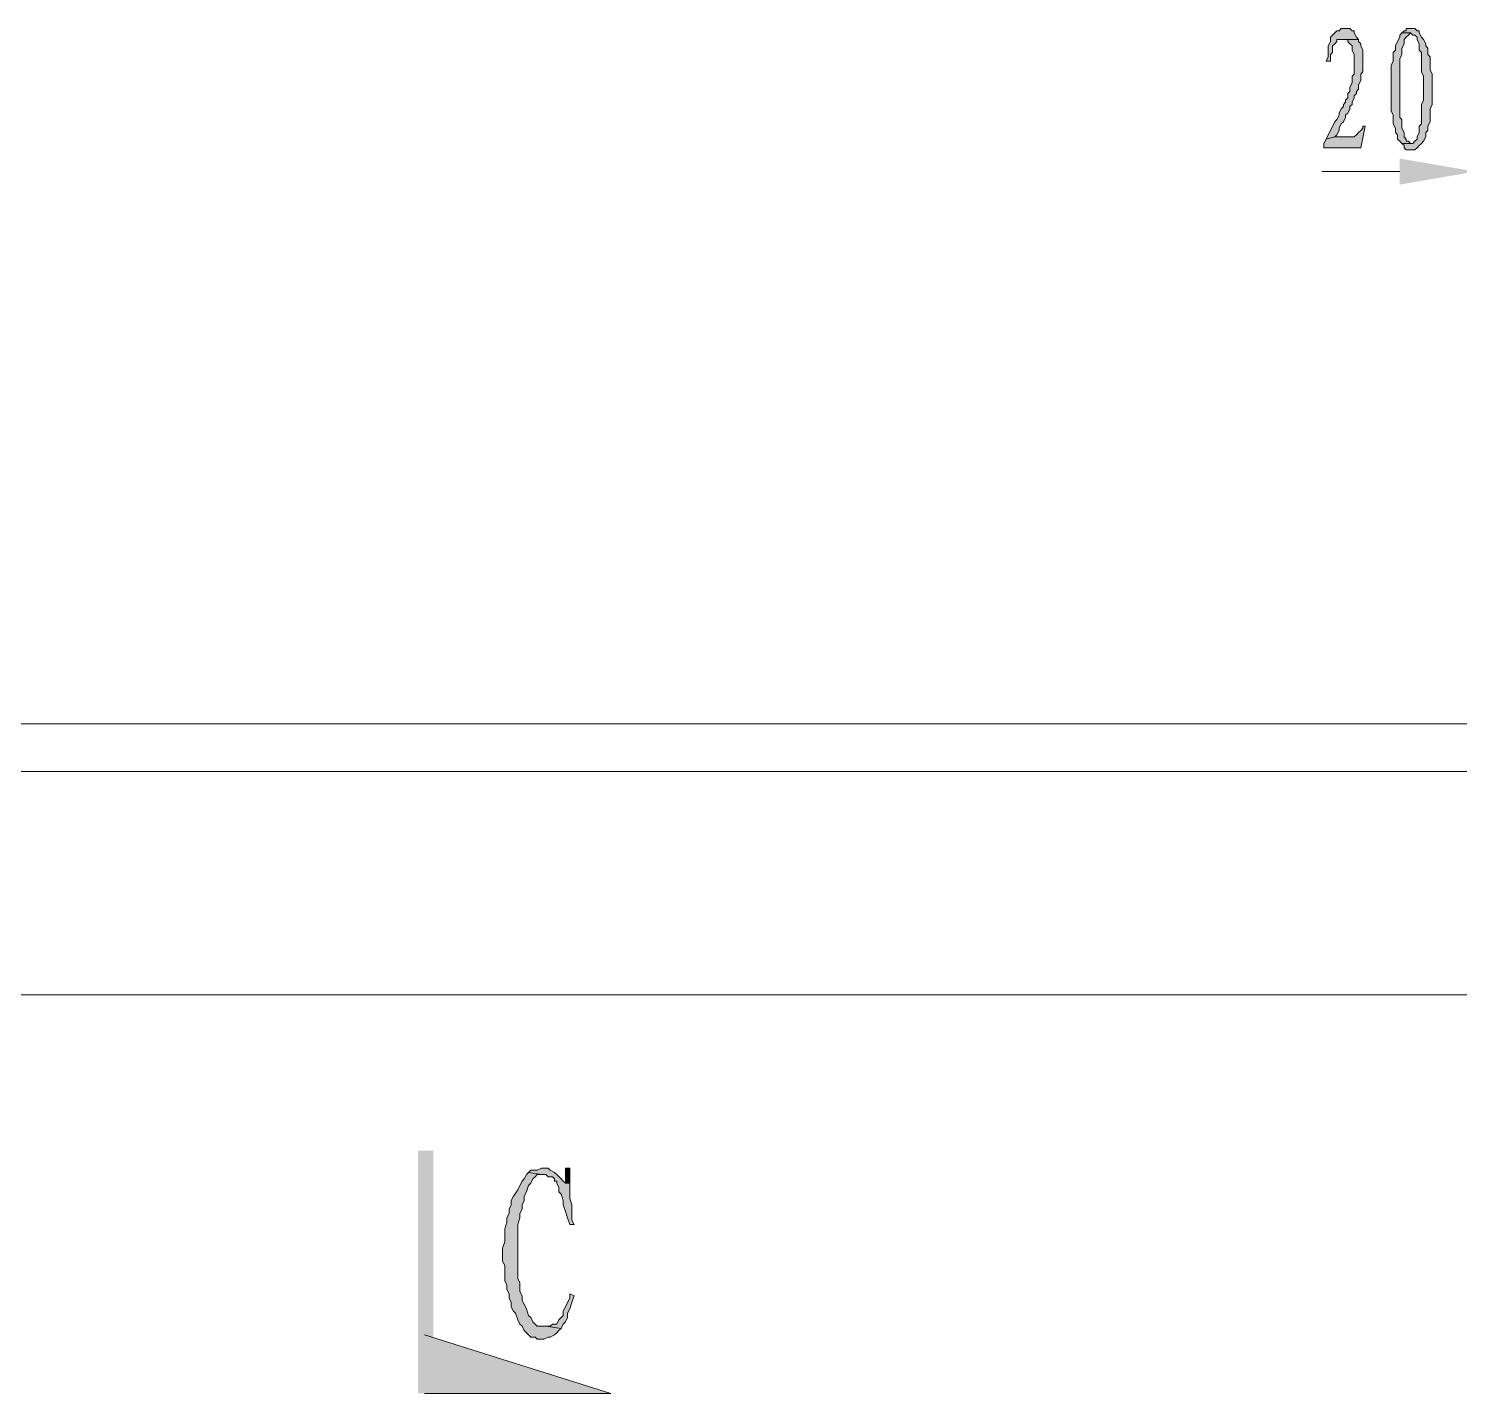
# Model space of a CAD drawing. Header units: millimetres. Extents: x 24 to 410, y 10 to 282.
# Drawn here: x 51.91 to 79.86, y 141.05 to 167.72 of the extents above; entities that cross this region are included whole.
import ezdxf

# ---------------------------------------------------------------- set-up
doc = ezdxf.new("R2010")
doc.units = ezdxf.units.MM

msp = doc.modelspace()

# ---------------------------------------------------------------- hatches: boundary and pattern name
h = msp.add_hatch(color=7)
h.dxf.hatch_style = 2
h.paths.add_polyline_path([(77.639333, 167.724667), (77.554667, 167.724667), (77.512333, 167.682333), (77.47, 167.682333), (77.427667, 167.64), (77.385333, 167.597667), (77.343, 167.555333), (77.343, 167.470667), (77.300667, 167.386), (77.300667, 167.174333), (77.258333, 167.089667), (77.343, 167.089667), (77.343, 167.132), (77.343, 167.216667), (77.385333, 167.259), (77.385333, 167.386), (77.427667, 167.428333), (77.47, 167.470667), (77.47, 167.513), (77.554667, 167.513), (77.597, 167.513), (77.893333, 167.513), (77.851, 167.555333), (77.808667, 167.64), (77.808667, 167.682333), (77.766333, 167.682333), (77.724, 167.724667)])
h = msp.add_hatch(color=7)
h.dxf.hatch_style = 2
h.paths.add_polyline_path([(78.909333, 167.724667), (78.824667, 167.724667), (78.824667, 167.682333), (78.782333, 167.682333), (78.74, 167.64), (78.909333, 167.64), (78.951667, 167.597667), (78.994, 167.597667), (79.036333, 167.555333), (79.036333, 167.513), (79.078667, 167.428333), (79.078667, 167.301333), (79.121, 167.259), (79.121, 166.878), (79.163333, 166.793333), (79.163333, 166.539333), (79.163333, 166.497), (79.163333, 166.327667), (79.121, 166.243), (79.121, 165.862), (79.078667, 165.819667), (79.078667, 165.692667), (79.036333, 165.608), (79.036333, 165.565667), (78.994, 165.523333), (78.951667, 165.481), (78.74, 165.481), (78.782333, 165.438667), (78.782333, 165.396333), (78.824667, 165.354), (78.994, 165.354), (79.036333, 165.396333), (79.078667, 165.438667), (79.121, 165.481), (79.163333, 165.523333), (79.205667, 165.608), (79.205667, 165.692667), (79.248, 165.735), (79.248, 165.819667), (79.290333, 165.904333), (79.290333, 166.158333), (79.332667, 166.243), (79.332667, 166.835667), (79.290333, 166.920333), (79.290333, 167.174333), (79.248, 167.216667), (79.248, 167.343667), (79.205667, 167.386), (79.205667, 167.428333), (79.163333, 167.513), (79.121, 167.555333), (79.078667, 167.64), (79.078667, 167.682333), (79.036333, 167.682333), (78.994, 167.724667)])
h = msp.add_hatch(color=7)
h.dxf.hatch_style = 2
h.paths.add_polyline_path([(77.893333, 167.513), (77.597, 167.513), (77.681667, 167.513), (77.681667, 167.470667), (77.724, 167.428333), (77.766333, 167.386), (77.766333, 167.301333), (77.808667, 167.216667), (77.808667, 166.835667), (77.766333, 166.793333), (77.766333, 166.666333), (77.724, 166.581667), (77.724, 166.497), (77.681667, 166.454667), (77.681667, 166.37), (77.639333, 166.327667), (77.639333, 166.285333), (77.597, 166.243), (77.597, 166.200667), (77.554667, 166.158333), (77.512333, 166.073667), (77.512333, 166.031333), (77.47, 165.946667), (77.427667, 165.904333), (77.385333, 165.819667), (77.343, 165.735), (77.300667, 165.650333), (77.258333, 165.565667), (77.427667, 165.608), (77.47, 165.650333), (77.512333, 165.735), (77.512333, 165.777333), (77.554667, 165.862), (77.597, 165.904333), (77.639333, 165.989), (77.639333, 166.031333), (77.681667, 166.073667), (77.724, 166.158333), (77.724, 166.200667), (77.766333, 166.243), (77.766333, 166.285333), (77.808667, 166.37), (77.808667, 166.412333), (77.851, 166.454667), (77.851, 166.497), (77.893333, 166.539333), (77.893333, 166.624), (77.935667, 166.708667), (77.935667, 166.835667), (77.978, 166.878), (77.978, 167.301333), (77.935667, 167.386), (77.935667, 167.428333), (77.893333, 167.470667)])
h = msp.add_hatch(color=7)
h.dxf.hatch_style = 2
h.paths.add_polyline_path([(78.74, 167.64), (78.697667, 167.597667), (78.697667, 167.555333), (78.655333, 167.470667), (78.613, 167.386), (78.613, 167.301333), (78.570667, 167.259), (78.570667, 167.089667), (78.528333, 167.005), (78.528333, 166.116), (78.570667, 166.031333), (78.570667, 165.946667), (78.570667, 165.904333), (78.570667, 165.862), (78.613, 165.777333), (78.613, 165.692667), (78.655333, 165.650333), (78.655333, 165.565667), (78.697667, 165.523333), (78.74, 165.481), (78.909333, 165.481), (78.867, 165.523333), (78.824667, 165.523333), (78.824667, 165.565667), (78.782333, 165.608), (78.782333, 165.692667), (78.74, 165.777333), (78.74, 165.946667), (78.697667, 165.989), (78.697667, 167.132), (78.74, 167.216667), (78.74, 167.343667), (78.782333, 167.428333), (78.782333, 167.513), (78.824667, 167.555333), (78.867, 167.597667), (78.909333, 167.64)])
h = msp.add_hatch(color=7)
h.dxf.hatch_style = 2
h.paths.add_polyline_path([(78.020333, 165.819667), (77.978, 165.819667), (77.978, 165.777333), (77.935667, 165.735), (77.893333, 165.692667), (77.851, 165.650333), (77.808667, 165.608), (77.427667, 165.608), (77.258333, 165.565667), (77.216, 165.481), (77.216, 165.396333), (77.935667, 165.396333)])
h = msp.add_hatch(color=7)
h.dxf.hatch_style = 2
h.paths.add_polyline_path([(78.697667, 165.184667), (78.697667, 164.676667), (80.179333, 164.930667)])
h = msp.add_hatch(color=7)
h.dxf.hatch_style = 2
h.paths.add_polyline_path([(59.817, 145.796), (59.520667, 145.796), (59.817, 141.054667)])
h = msp.add_hatch(color=7)
h.dxf.hatch_style = 2
h.paths.add_polyline_path([(59.520667, 145.796), (59.817, 141.054667), (59.520667, 141.054667)])
h = msp.add_hatch(color=7)
h.dxf.hatch_style = 2
h.paths.add_polyline_path([(61.679667, 145.372667), (61.637333, 145.330333), (61.595, 145.245667), (61.552667, 145.203333), (61.510333, 145.118667), (61.468, 145.034), (61.383333, 144.907), (61.341, 144.822333), (61.341, 144.737667), (61.298667, 144.653), (61.298667, 144.568333), (61.256333, 144.483667), (61.256333, 144.399), (61.214, 144.272), (61.214, 144.018), (61.171667, 143.891), (61.171667, 143.637), (61.214, 143.552333), (61.214, 143.256), (61.256333, 143.171333), (61.256333, 143.086667), (61.298667, 143.002), (61.298667, 142.917333), (61.341, 142.832667), (61.341, 142.748), (61.383333, 142.663333), (61.425667, 142.621), (61.468, 142.494), (61.510333, 142.409333), (61.552667, 142.367), (61.595, 142.282333), (61.637333, 142.24), (61.679667, 142.197667), (61.722, 142.155333), (61.806667, 142.155333), (61.849, 142.113), (61.976, 142.113), (62.060667, 142.155333), (62.103, 142.155333), (62.187667, 142.197667), (62.23, 142.24), (62.272333, 142.282333), (62.314667, 142.324667), (62.018333, 142.367), (61.849, 142.367), (61.806667, 142.409333), (61.764333, 142.451667), (61.722, 142.536333), (61.679667, 142.578667), (61.637333, 142.705667), (61.595, 142.790333), (61.552667, 142.875), (61.552667, 142.959667), (61.510333, 143.044333), (61.510333, 143.213667), (61.468, 143.298333), (61.468, 144.356667), (61.510333, 144.483667), (61.510333, 144.568333), (61.552667, 144.653), (61.552667, 144.737667), (61.595, 144.822333), (61.595, 144.907), (61.637333, 144.991667), (61.679667, 145.118667), (61.722, 145.161), (61.764333, 145.245667), (61.806667, 145.288), (61.849, 145.330333), (61.933667, 145.330333)])
h = msp.add_hatch(color=7)
h.dxf.hatch_style = 2
h.paths.add_polyline_path([(62.018333, 145.457333), (61.933667, 145.457333), (61.849, 145.415), (61.722, 145.415), (61.679667, 145.372667), (61.933667, 145.330333), (62.018333, 145.330333), (62.060667, 145.288), (62.145333, 145.288), (62.187667, 145.245667), (62.187667, 145.203333), (62.23, 145.203333), (62.23, 145.161), (62.272333, 145.076333), (62.272333, 144.991667), (62.314667, 144.949333), (62.357, 144.822333), (62.357, 144.737667), (62.399333, 144.610667), (62.441667, 144.483667), (62.484, 144.356667), (62.568667, 144.356667), (62.526333, 144.441333), (62.526333, 144.568333), (62.526333, 144.653), (62.526333, 144.737667), (62.484, 144.864667), (62.484, 145.161), (62.399333, 145.161), (62.357, 145.203333), (62.314667, 145.245667), (62.23, 145.330333), (62.187667, 145.372667), (62.103, 145.415), (62.060667, 145.457333)])
h = msp.add_hatch(color=7)
h.dxf.hatch_style = 2
h.paths.add_polyline_path([(62.484, 145.457333), (62.399333, 145.457333), (62.399333, 145.330333), (62.399333, 145.161), (62.484, 145.161)])
h = msp.add_hatch(color=7)
h.dxf.hatch_style = 2
h.paths.add_polyline_path([(62.484, 143.002), (62.484, 142.917333), (62.441667, 142.832667), (62.399333, 142.748), (62.357, 142.663333), (62.357, 142.578667), (62.314667, 142.536333), (62.272333, 142.494), (62.23, 142.409333), (62.145333, 142.409333), (62.103, 142.367), (62.018333, 142.367), (62.314667, 142.324667), (62.357, 142.409333), (62.399333, 142.451667), (62.441667, 142.536333), (62.441667, 142.621), (62.484, 142.705667), (62.526333, 142.832667), (62.568667, 142.959667)])
h = msp.add_hatch(color=7)
h.dxf.hatch_style = 2
h.paths.add_polyline_path([(59.647667, 142.197667), (59.647667, 141.054667), (63.288333, 141.054667)])
h = msp.add_hatch(color=7)
h.dxf.hatch_style = 2
h.paths.add_polyline_path([(59.647667, 141.054667), (63.288333, 141.054667)])

# ---------------------------------------------------------------- linework, layer by layer
at = {"color": 7, "lineweight": 0}
for points in [[(77.639333, 167.724667), (77.554667, 167.724667), (77.512333, 167.682333), (77.47, 167.682333), (77.427667, 167.64), (77.385333, 167.597667), (77.343, 167.555333), (77.343, 167.470667), (77.300667, 167.386), (77.300667, 167.174333), (77.258333, 167.089667), (77.343, 167.089667), (77.343, 167.132), (77.343, 167.216667), (77.385333, 167.259), (77.385333, 167.386), (77.427667, 167.428333), (77.47, 167.470667), (77.47, 167.513), (77.554667, 167.513), (77.597, 167.513), (77.893333, 167.513), (77.851, 167.555333), (77.808667, 167.64), (77.808667, 167.682333), (77.766333, 167.682333), (77.724, 167.724667)], [(78.909333, 167.724667), (78.824667, 167.724667), (78.824667, 167.682333), (78.782333, 167.682333), (78.74, 167.64), (78.909333, 167.64), (78.951667, 167.597667), (78.994, 167.597667), (79.036333, 167.555333), (79.036333, 167.513), (79.078667, 167.428333), (79.078667, 167.301333), (79.121, 167.259), (79.121, 166.878), (79.163333, 166.793333), (79.163333, 166.539333), (79.163333, 166.497), (79.163333, 166.327667), (79.121, 166.243), (79.121, 165.862), (79.078667, 165.819667), (79.078667, 165.692667), (79.036333, 165.608), (79.036333, 165.565667), (78.994, 165.523333), (78.951667, 165.481), (78.74, 165.481), (78.782333, 165.438667), (78.782333, 165.396333), (78.824667, 165.354), (78.994, 165.354), (79.036333, 165.396333), (79.078667, 165.438667), (79.121, 165.481), (79.163333, 165.523333), (79.205667, 165.608), (79.205667, 165.692667), (79.248, 165.735), (79.248, 165.819667), (79.290333, 165.904333), (79.290333, 166.158333), (79.332667, 166.243), (79.332667, 166.835667), (79.290333, 166.920333), (79.290333, 167.174333), (79.248, 167.216667), (79.248, 167.343667), (79.205667, 167.386), (79.205667, 167.428333), (79.163333, 167.513), (79.121, 167.555333), (79.078667, 167.64), (79.078667, 167.682333), (79.036333, 167.682333), (78.994, 167.724667)], [(77.893333, 167.513), (77.597, 167.513), (77.681667, 167.513), (77.681667, 167.470667), (77.724, 167.428333), (77.766333, 167.386), (77.766333, 167.301333), (77.808667, 167.216667), (77.808667, 166.835667), (77.766333, 166.793333), (77.766333, 166.666333), (77.724, 166.581667), (77.724, 166.497), (77.681667, 166.454667), (77.681667, 166.37), (77.639333, 166.327667), (77.639333, 166.285333), (77.597, 166.243), (77.597, 166.200667), (77.554667, 166.158333), (77.512333, 166.073667), (77.512333, 166.031333), (77.47, 165.946667), (77.427667, 165.904333), (77.385333, 165.819667), (77.343, 165.735), (77.300667, 165.650333), (77.258333, 165.565667), (77.427667, 165.608), (77.47, 165.650333), (77.512333, 165.735), (77.512333, 165.777333), (77.554667, 165.862), (77.597, 165.904333), (77.639333, 165.989), (77.639333, 166.031333), (77.681667, 166.073667), (77.724, 166.158333), (77.724, 166.200667), (77.766333, 166.243), (77.766333, 166.285333), (77.808667, 166.37), (77.808667, 166.412333), (77.851, 166.454667), (77.851, 166.497), (77.893333, 166.539333), (77.893333, 166.624), (77.935667, 166.708667), (77.935667, 166.835667), (77.978, 166.878), (77.978, 167.301333), (77.935667, 167.386), (77.935667, 167.428333), (77.893333, 167.470667)], [(78.74, 167.64), (78.697667, 167.597667), (78.697667, 167.555333), (78.655333, 167.470667), (78.613, 167.386), (78.613, 167.301333), (78.570667, 167.259), (78.570667, 167.089667), (78.528333, 167.005), (78.528333, 166.116), (78.570667, 166.031333), (78.570667, 165.946667), (78.570667, 165.904333), (78.570667, 165.862), (78.613, 165.777333), (78.613, 165.692667), (78.655333, 165.650333), (78.655333, 165.565667), (78.697667, 165.523333), (78.74, 165.481), (78.909333, 165.481), (78.867, 165.523333), (78.824667, 165.523333), (78.824667, 165.565667), (78.782333, 165.608), (78.782333, 165.692667), (78.74, 165.777333), (78.74, 165.946667), (78.697667, 165.989), (78.697667, 167.132), (78.74, 167.216667), (78.74, 167.343667), (78.782333, 167.428333), (78.782333, 167.513), (78.824667, 167.555333), (78.867, 167.597667), (78.909333, 167.64)], [(78.020333, 165.819667), (77.978, 165.819667), (77.978, 165.777333), (77.935667, 165.735), (77.893333, 165.692667), (77.851, 165.650333), (77.808667, 165.608), (77.427667, 165.608), (77.258333, 165.565667), (77.216, 165.481), (77.216, 165.396333), (77.935667, 165.396333)], [(61.679667, 145.372667), (61.637333, 145.330333), (61.595, 145.245667), (61.552667, 145.203333), (61.510333, 145.118667), (61.468, 145.034), (61.383333, 144.907), (61.341, 144.822333), (61.341, 144.737667), (61.298667, 144.653), (61.298667, 144.568333), (61.256333, 144.483667), (61.256333, 144.399), (61.214, 144.272), (61.214, 144.018), (61.171667, 143.891), (61.171667, 143.637), (61.214, 143.552333), (61.214, 143.256), (61.256333, 143.171333), (61.256333, 143.086667), (61.298667, 143.002), (61.298667, 142.917333), (61.341, 142.832667), (61.341, 142.748), (61.383333, 142.663333), (61.425667, 142.621), (61.468, 142.494), (61.510333, 142.409333), (61.552667, 142.367), (61.595, 142.282333), (61.637333, 142.24), (61.679667, 142.197667), (61.722, 142.155333), (61.806667, 142.155333), (61.849, 142.113), (61.976, 142.113), (62.060667, 142.155333), (62.103, 142.155333), (62.187667, 142.197667), (62.23, 142.24), (62.272333, 142.282333), (62.314667, 142.324667), (62.018333, 142.367), (61.849, 142.367), (61.806667, 142.409333), (61.764333, 142.451667), (61.722, 142.536333), (61.679667, 142.578667), (61.637333, 142.705667), (61.595, 142.790333), (61.552667, 142.875), (61.552667, 142.959667), (61.510333, 143.044333), (61.510333, 143.213667), (61.468, 143.298333), (61.468, 144.356667), (61.510333, 144.483667), (61.510333, 144.568333), (61.552667, 144.653), (61.552667, 144.737667), (61.595, 144.822333), (61.595, 144.907), (61.637333, 144.991667), (61.679667, 145.118667), (61.722, 145.161), (61.764333, 145.245667), (61.806667, 145.288), (61.849, 145.330333), (61.933667, 145.330333)], [(62.018333, 145.457333), (61.933667, 145.457333), (61.849, 145.415), (61.722, 145.415), (61.679667, 145.372667), (61.933667, 145.330333), (62.018333, 145.330333), (62.060667, 145.288), (62.145333, 145.288), (62.187667, 145.245667), (62.187667, 145.203333), (62.23, 145.203333), (62.23, 145.161), (62.272333, 145.076333), (62.272333, 144.991667), (62.314667, 144.949333), (62.357, 144.822333), (62.357, 144.737667), (62.399333, 144.610667), (62.441667, 144.483667), (62.484, 144.356667), (62.568667, 144.356667), (62.526333, 144.441333), (62.526333, 144.568333), (62.526333, 144.653), (62.526333, 144.737667), (62.484, 144.864667), (62.484, 145.161), (62.399333, 145.161), (62.357, 145.203333), (62.314667, 145.245667), (62.23, 145.330333), (62.187667, 145.372667), (62.103, 145.415), (62.060667, 145.457333)], [(62.484, 145.457333), (62.399333, 145.457333), (62.399333, 145.330333), (62.399333, 145.161), (62.484, 145.161)], [(62.484, 143.002), (62.484, 142.917333), (62.441667, 142.832667), (62.399333, 142.748), (62.357, 142.663333), (62.357, 142.578667), (62.314667, 142.536333), (62.272333, 142.494), (62.23, 142.409333), (62.145333, 142.409333), (62.103, 142.367), (62.018333, 142.367), (62.314667, 142.324667), (62.357, 142.409333), (62.399333, 142.451667), (62.441667, 142.536333), (62.441667, 142.621), (62.484, 142.705667), (62.526333, 142.832667), (62.568667, 142.959667)]]:
    msp.add_lwpolyline(points, close=True, dxfattribs=at)
for points in [[(78.697667, 164.930667), (77.173667, 164.930667)], [(251.671667, 154.135667), (41.91, 154.135667)], [(251.671667, 153.204333), (41.91, 153.204333)], [(41.91, 148.844), (144.737667, 148.844)], [(59.647667, 141.054667), (63.288333, 141.054667), (59.647667, 142.197667)]]:
    msp.add_lwpolyline(points, dxfattribs=at)

doc.saveas('drawing.dxf')
